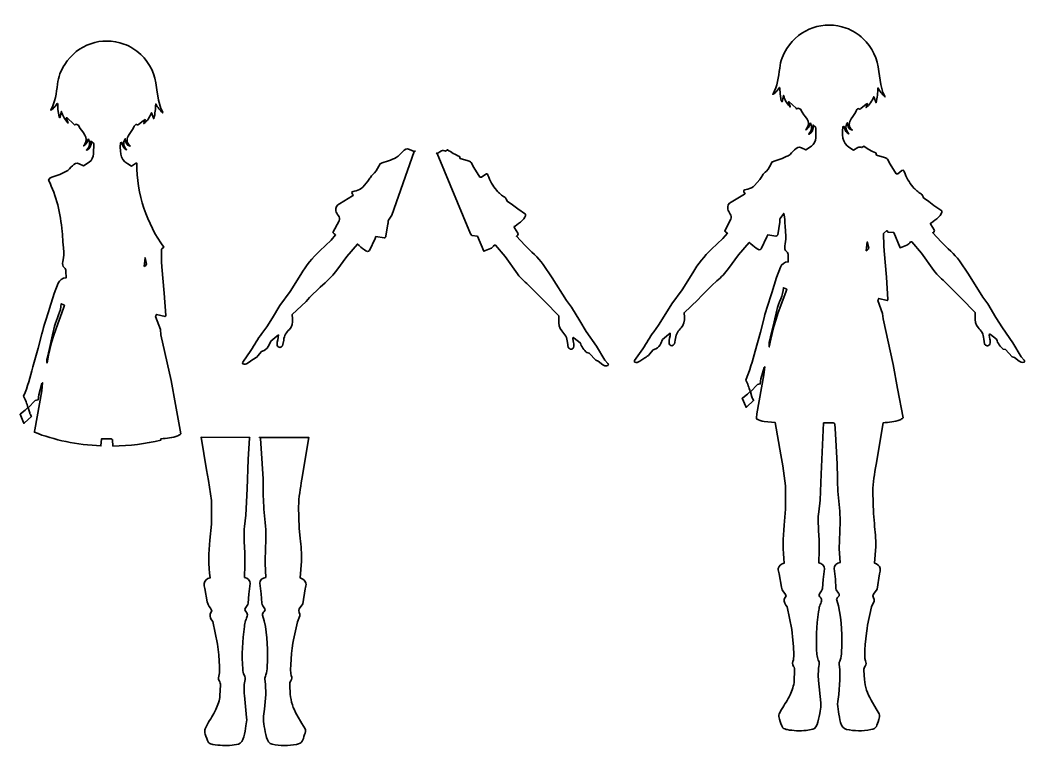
# Model space of a CAD drawing. Header units: millimetres. Extents: x 33.6 to 51, y 4.4 to 17.
import ezdxf

# ---------------------------------------------------------------- set-up
doc = ezdxf.new("R2010")
doc.units = ezdxf.units.MM
doc.header["$MEASUREMENT"] = 0
doc.layers.add('Layer 1', color=7, linetype='Continuous', lineweight=0)

msp = doc.modelspace()

# ---------------------------------------------------------------- linework, layer by layer
at = {"layer": 'Layer 1', "color": 250, "lineweight": 35, "true_color": 0x231f20}
for points in [[(45.86, 14.44)], [(44.687, 13.241)]]:
    msp.add_lwpolyline(points, dxfattribs=at)
for points, knots in [([(47.402, 5.501), (47.402, 5.501), (47.441, 5.115), (47.441, 5.115), (47.447, 5.062), (47.438, 5.023), (47.429, 4.972), (47.41, 4.869), (47.389, 4.675), (47.302, 4.659), (47.302, 4.659), (47.188, 4.637), (47.188, 4.637), (47.075, 4.627), (46.968, 4.632), (46.856, 4.651), (46.837, 4.654), (46.791, 4.668), (46.78, 4.684), (46.755, 4.725), (46.739, 4.783), (46.725, 4.831), (46.716, 4.86), (46.708, 4.899), (46.72, 4.923), (46.72, 4.923), (46.762, 5.003), (46.762, 5.003), (46.809, 5.091), (46.868, 5.164), (46.907, 5.256), (46.939, 5.332), (46.975, 5.415), (46.979, 5.499), (46.979, 5.499), (46.987, 5.677), (46.987, 5.677), (46.988, 5.697), (46.982, 5.734), (46.969, 5.749), (46.937, 5.786), (46.957, 5.822), (46.965, 5.863), (46.979, 5.937), (46.971, 6.018), (46.965, 6.093), (46.965, 6.093), (46.957, 6.206), (46.957, 6.206), (46.957, 6.206), (46.936, 6.388), (46.936, 6.388), (46.936, 6.388), (46.856, 6.781), (46.856, 6.781), (46.819, 6.817), (46.804, 6.867), (46.806, 6.916), (46.806, 6.916), (46.838, 6.971), (46.838, 6.971), (46.814, 7.037), (46.771, 7.048), (46.757, 7.125), (46.757, 7.125), (46.718, 7.354), (46.718, 7.354), (46.713, 7.382), (46.699, 7.419), (46.704, 7.445), (46.713, 7.498), (46.753, 7.527), (46.808, 7.54), (46.778, 7.762), (46.784, 7.976), (46.805, 8.197), (46.805, 8.197), (46.83, 8.474), (46.83, 8.474), (46.83, 8.474), (46.83, 8.881), (46.83, 8.881), (46.83, 8.881), (46.783, 9.228), (46.783, 9.228), (46.783, 9.228), (46.747, 9.417), (46.747, 9.417), (46.747, 9.417), (46.652, 9.979), (46.652, 9.979), (46.652, 9.979), (46.459, 10), (46.459, 10), (46.412, 10.005), (46.371, 10.022), (46.326, 10.041), (46.325, 10.071), (46.328, 10.099), (46.333, 10.128), (46.333, 10.128), (46.455, 10.809), (46.455, 10.809), (46.455, 10.809), (46.469, 10.948), (46.469, 10.948), (46.469, 10.948), (46.459, 10.933), (46.459, 10.933), (46.459, 10.933), (46.402, 10.737), (46.402, 10.737), (46.402, 10.737), (46.391, 10.649), (46.391, 10.649), (46.382, 10.649), (46.35, 10.646), (46.342, 10.638), (46.342, 10.638), (46.222, 10.513), (46.222, 10.513), (46.222, 10.513), (46.246, 10.423), (46.246, 10.423), (46.251, 10.406), (46.262, 10.385), (46.275, 10.361), (46.275, 10.361), (46.158, 10.254), (46.158, 10.254), (46.156, 10.25), (46.149, 10.24), (46.148, 10.242), (46.148, 10.242), (46.14, 10.259), (46.14, 10.259), (46.14, 10.259), (46.079, 10.401), (46.079, 10.401), (46.074, 10.395), (46.082, 10.404), (46.086, 10.408), (46.086, 10.408), (46.169, 10.473), (46.169, 10.473), (46.169, 10.473), (46.214, 10.517), (46.214, 10.517), (46.197, 10.587), (46.175, 10.65), (46.139, 10.715), (46.211, 10.877), (46.255, 11.047), (46.303, 11.22), (46.303, 11.22), (46.393, 11.546), (46.393, 11.546), (46.393, 11.546), (46.457, 11.797), (46.457, 11.797), (46.494, 11.946), (46.545, 12.086), (46.591, 12.232), (46.591, 12.232), (46.672, 12.493), (46.672, 12.493), (46.672, 12.493), (46.74, 12.674), (46.74, 12.674), (46.761, 12.73), (46.812, 12.765), (46.876, 12.766), (46.876, 12.766), (46.874, 12.884), (46.874, 12.884), (46.874, 12.906), (46.869, 12.925), (46.851, 12.939), (46.774, 13.002), (46.845, 13.075), (46.836, 13.211), (46.836, 13.211), (46.823, 13.389), (46.823, 13.389), (46.818, 13.463), (46.817, 13.528), (46.798, 13.607), (46.798, 13.607), (46.737, 13.518), (46.737, 13.518), (46.729, 13.506), (46.732, 13.47), (46.73, 13.455), (46.73, 13.455), (46.694, 13.238), (46.694, 13.238), (46.693, 13.229), (46.671, 13.21), (46.661, 13.212), (46.661, 13.212), (46.522, 13.235), (46.522, 13.235), (46.522, 13.235), (46.507, 13.202), (46.507, 13.202), (46.507, 13.202), (46.406, 12.995), (46.406, 12.995), (46.379, 12.938), (46.273, 13.037), (46.201, 13.104), (46.201, 13.104), (46.016, 12.891), (46.016, 12.891), (46.016, 12.891), (45.84, 12.65), (45.84, 12.65), (45.782, 12.57), (45.713, 12.502), (45.64, 12.435), (45.64, 12.435), (45.553, 12.355), (45.553, 12.355), (45.553, 12.355), (45.371, 12.177), (45.371, 12.177), (45.371, 12.177), (45.309, 12.11), (45.309, 12.11), (45.309, 12.11), (45.071, 11.883), (45.071, 11.883), (45.071, 11.883), (45.077, 11.808), (45.077, 11.808), (45.082, 11.744), (45.068, 11.668), (45.021, 11.623), (44.967, 11.571), (44.931, 11.517), (44.922, 11.439), (44.922, 11.439), (44.901, 11.342), (44.901, 11.342), (44.899, 11.328), (44.87, 11.311), (44.856, 11.311), (44.84, 11.31), (44.812, 11.332), (44.81, 11.349), (44.802, 11.426), (44.836, 11.462), (44.829, 11.528), (44.829, 11.528), (44.766, 11.478), (44.766, 11.478), (44.766, 11.478), (44.696, 11.42), (44.696, 11.42), (44.696, 11.42), (44.669, 11.353), (44.669, 11.353), (44.654, 11.316), (44.615, 11.282), (44.583, 11.256), (44.583, 11.256), (44.535, 11.239), (44.535, 11.239), (44.535, 11.239), (44.473, 11.163), (44.473, 11.163), (44.448, 11.132), (44.419, 11.122), (44.387, 11.101), (44.387, 11.101), (44.303, 11.044), (44.303, 11.044), (44.27, 11.022), (44.241, 11.01), (44.212, 11.028), (44.206, 11.031), (44.208, 11.051), (44.213, 11.058), (44.213, 11.058), (44.352, 11.256), (44.352, 11.256), (44.421, 11.355), (44.471, 11.459), (44.543, 11.554), (44.543, 11.554), (44.627, 11.666), (44.627, 11.666), (44.627, 11.666), (44.725, 11.826), (44.725, 11.826), (44.725, 11.826), (44.856, 12.037), (44.856, 12.037), (44.856, 12.037), (45.035, 12.282), (45.035, 12.282), (45.035, 12.282), (45.219, 12.579), (45.219, 12.579), (45.312, 12.731), (45.419, 12.865), (45.548, 12.988), (45.548, 12.988), (45.743, 13.173), (45.743, 13.173), (45.743, 13.173), (45.821, 13.263), (45.821, 13.263), (45.802, 13.277), (45.786, 13.292), (45.776, 13.306), (45.776, 13.306), (45.881, 13.507), (45.881, 13.507), (45.915, 13.573), (45.837, 13.62), (45.827, 13.684), (45.818, 13.739), (45.843, 13.779), (45.887, 13.805), (45.887, 13.805), (46.117, 13.943), (46.117, 13.943), (46.12, 13.945), (46.129, 13.954), (46.127, 13.957), (46.127, 13.957), (46.114, 13.97), (46.114, 13.97), (46.109, 13.975), (46.103, 13.993), (46.104, 14.001), (46.107, 14.033), (46.23, 14.017), (46.292, 14.091), (46.292, 14.091), (46.381, 14.197), (46.381, 14.197), (46.397, 14.216), (46.416, 14.24), (46.426, 14.262), (46.444, 14.299), (46.47, 14.312), (46.498, 14.339), (46.54, 14.381), (46.563, 14.448), (46.594, 14.499), (46.691, 14.533), (46.783, 14.562), (46.874, 14.609), (46.967, 14.657), (47.006, 14.792), (47.104, 14.745), (47.104, 14.745), (47.181, 14.708), (47.181, 14.708), (47.181, 14.708), (47.279, 14.776), (47.279, 14.776), (47.324, 14.808), (47.35, 14.866), (47.352, 14.921), (47.352, 14.921), (47.357, 15.098), (47.357, 15.098), (47.357, 15.098), (47.308, 15.14), (47.308, 15.14), (47.323, 15.066), (47.283, 15), (47.238, 14.984), (47.238, 14.984), (47.231, 14.982), (47.231, 14.982), (47.228, 14.981), (47.235, 14.988), (47.241, 14.994), (47.288, 15.047), (47.292, 15.085), (47.27, 15.167), (47.263, 15.18), (47.248, 15.169), (47.252, 15.156), (47.241, 15.109), (47.216, 15.077), (47.182, 15.056), (47.182, 15.056), (47.195, 15.077), (47.195, 15.077), (47.285, 15.216), (47.159, 15.268), (47.09, 15.417), (47.09, 15.417), (47.043, 15.435), (47.043, 15.435), (47.043, 15.435), (47.026, 15.417), (47.026, 15.417), (47.026, 15.417), (47.012, 15.432), (47.012, 15.432), (47.012, 15.432), (46.887, 15.548), (46.887, 15.548), (46.894, 15.551), (46.882, 15.545), (46.879, 15.543), (46.879, 15.543), (46.886, 15.526), (46.886, 15.526), (46.886, 15.526), (46.891, 15.512), (46.891, 15.512), (46.891, 15.512), (46.896, 15.499), (46.896, 15.499), (46.896, 15.499), (46.91, 15.463), (46.91, 15.463), (46.909, 15.449), (46.906, 15.448), (46.902, 15.462), (46.849, 15.521), (46.817, 15.578), (46.795, 15.655), (46.795, 15.655), (46.776, 15.565), (46.776, 15.565), (46.776, 15.565), (46.772, 15.547), (46.772, 15.547), (46.771, 15.544), (46.765, 15.546), (46.763, 15.548), (46.763, 15.548), (46.756, 15.559), (46.756, 15.559), (46.756, 15.559), (46.735, 15.685), (46.735, 15.685), (46.735, 15.685), (46.733, 15.781), (46.733, 15.781), (46.731, 15.785), (46.723, 15.794), (46.723, 15.794), (46.723, 15.794), (46.714, 15.775), (46.714, 15.775), (46.714, 15.775), (46.685, 15.741), (46.685, 15.741), (46.685, 15.741), (46.676, 15.731), (46.676, 15.731), (46.676, 15.731), (46.668, 15.721), (46.668, 15.721), (46.668, 15.721), (46.658, 15.711), (46.658, 15.711), (46.658, 15.711), (46.626, 15.681), (46.626, 15.681), (46.624, 15.68), (46.618, 15.679), (46.608, 15.677), (46.599, 15.67), (46.602, 15.672), (46.615, 15.683), (46.687, 15.807), (46.71, 15.977), (46.728, 16.125), (46.743, 16.253), (46.784, 16.361), (46.853, 16.47), (47.075, 16.819), (47.492, 16.962), (47.88, 16.823), (47.992, 16.784), (48.084, 16.722), (48.171, 16.642), (48.334, 16.492), (48.425, 16.291), (48.445, 16.07), (48.445, 16.07), (48.48, 15.847), (48.48, 15.847), (48.48, 15.847), (48.518, 15.707), (48.518, 15.707), (48.518, 15.707), (48.553, 15.64), (48.553, 15.64), (48.553, 15.64), (48.551, 15.628), (48.551, 15.628), (48.505, 15.674), (48.469, 15.722), (48.431, 15.785), (48.428, 15.7), (48.423, 15.619), (48.398, 15.528), (48.398, 15.528), (48.36, 15.632), (48.36, 15.632), (48.328, 15.557), (48.287, 15.492), (48.225, 15.443), (48.225, 15.443), (48.249, 15.513), (48.249, 15.513), (48.249, 15.513), (48.228, 15.502), (48.228, 15.502), (48.228, 15.502), (48.133, 15.428), (48.133, 15.428), (48.133, 15.428), (48.121, 15.419), (48.121, 15.419), (48.118, 15.416), (48.112, 15.42), (48.099, 15.425), (48.087, 15.429), (48.067, 15.415), (48.06, 15.4), (48.034, 15.344), (48.005, 15.299), (47.969, 15.251), (47.922, 15.188), (47.921, 15.114), (47.976, 15.065), (47.976, 15.065), (47.988, 15.053), (47.988, 15.053), (47.917, 15.059), (47.911, 15.12), (47.903, 15.181), (47.852, 15.118), (47.879, 15.04), (47.925, 14.988), (47.883, 15.002), (47.86, 15.048), (47.852, 15.093), (47.852, 15.093), (47.848, 15.113), (47.848, 15.113), (47.847, 15.119), (47.833, 15.113), (47.82, 15.107), (47.808, 14.899), (47.821, 14.804), (48.008, 14.706), (48.008, 14.706), (48.081, 14.752), (48.081, 14.752), (48.098, 14.763), (48.138, 14.757), (48.154, 14.75), (48.154, 14.75), (48.186, 14.772), (48.186, 14.772), (48.253, 14.727), (48.318, 14.689), (48.393, 14.657), (48.393, 14.657), (48.409, 14.619), (48.409, 14.619), (48.409, 14.619), (48.547, 14.578), (48.547, 14.578), (48.564, 14.574), (48.589, 14.562), (48.596, 14.55), (48.596, 14.55), (48.642, 14.464), (48.642, 14.464), (48.642, 14.464), (48.748, 14.297), (48.748, 14.297), (48.748, 14.297), (48.774, 14.294), (48.774, 14.294), (48.774, 14.294), (48.848, 14.351), (48.848, 14.351), (48.852, 14.354), (48.869, 14.358), (48.873, 14.355), (48.878, 14.351), (48.886, 14.339), (48.888, 14.332), (48.921, 14.231), (48.973, 14.147), (49.039, 14.066), (49.08, 14.017), (49.124, 13.979), (49.181, 13.947), (49.198, 13.937), (49.212, 13.897), (49.22, 13.878), (49.22, 13.878), (49.314, 13.815), (49.314, 13.815), (49.314, 13.815), (49.403, 13.745), (49.403, 13.745), (49.403, 13.745), (49.541, 13.652), (49.541, 13.652), (49.555, 13.591), (49.43, 13.492), (49.358, 13.447), (49.358, 13.447), (49.342, 13.438), (49.342, 13.438), (49.338, 13.435), (49.344, 13.42), (49.348, 13.415), (49.348, 13.415), (49.408, 13.324), (49.408, 13.324), (49.418, 13.308), (49.407, 13.286), (49.381, 13.272), (49.381, 13.272), (49.528, 13.114), (49.528, 13.114), (49.634, 13.002), (49.756, 12.91), (49.843, 12.783), (49.843, 12.783), (50, 12.552), (50, 12.552), (50, 12.552), (50.25, 12.155), (50.25, 12.155), (50.25, 12.155), (50.337, 12.039), (50.337, 12.039), (50.337, 12.039), (50.478, 11.801), (50.478, 11.801), (50.478, 11.801), (50.593, 11.62), (50.593, 11.62), (50.593, 11.62), (50.768, 11.361), (50.768, 11.361), (50.768, 11.361), (50.917, 11.121), (50.917, 11.121), (50.917, 11.121), (50.965, 11.061), (50.965, 11.061), (50.969, 11.057), (50.974, 11.044), (50.975, 11.039), (50.979, 11.022), (50.923, 11.008), (50.878, 11.043), (50.878, 11.043), (50.797, 11.106), (50.797, 11.106), (50.797, 11.106), (50.757, 11.119), (50.757, 11.119), (50.757, 11.119), (50.643, 11.244), (50.643, 11.244), (50.643, 11.244), (50.601, 11.251), (50.601, 11.251), (50.552, 11.294), (50.507, 11.355), (50.489, 11.424), (50.489, 11.424), (50.384, 11.504), (50.384, 11.504), (50.384, 11.504), (50.37, 11.515), (50.37, 11.515), (50.367, 11.518), (50.357, 11.497), (50.358, 11.493), (50.358, 11.493), (50.372, 11.428), (50.372, 11.428), (50.379, 11.398), (50.381, 11.372), (50.372, 11.34), (50.368, 11.326), (50.339, 11.31), (50.325, 11.31), (50.311, 11.311), (50.284, 11.329), (50.281, 11.342), (50.281, 11.342), (50.265, 11.428), (50.265, 11.428), (50.262, 11.514), (50.224, 11.572), (50.167, 11.628), (50.118, 11.677), (50.116, 11.754), (50.116, 11.82), (50.116, 11.82), (50.117, 11.89), (50.117, 11.89), (50.117, 11.89), (49.873, 12.137), (49.873, 12.137), (49.873, 12.137), (49.621, 12.394), (49.621, 12.394), (49.547, 12.469), (49.463, 12.531), (49.401, 12.617), (49.401, 12.617), (49.184, 12.918), (49.184, 12.918), (49.184, 12.918), (49.019, 13.114), (49.019, 13.114), (49.019, 13.114), (48.998, 13.117), (48.998, 13.117), (48.977, 13.096), (48.952, 13.064), (48.93, 13.055), (48.93, 13.055), (48.816, 13.012), (48.816, 13.012), (48.816, 13.012), (48.705, 13.274), (48.705, 13.274), (48.705, 13.274), (48.608, 13.282), (48.608, 13.282), (48.608, 13.282), (48.585, 13.31), (48.585, 13.31), (48.585, 13.31), (48.53, 13.261), (48.53, 13.261), (48.53, 13.261), (48.532, 13.047), (48.532, 13.047), (48.532, 13.047), (48.538, 12.957), (48.538, 12.957), (48.538, 12.957), (48.578, 12.501), (48.578, 12.501), (48.578, 12.501), (48.605, 12.114), (48.605, 12.114), (48.605, 12.114), (48.592, 12.096), (48.592, 12.096), (48.592, 12.096), (48.444, 12.133), (48.444, 12.133), (48.444, 12.133), (48.428, 12.096), (48.428, 12.096), (48.428, 12.096), (48.513, 11.869), (48.513, 11.869), (48.513, 11.869), (48.522, 11.776), (48.522, 11.776), (48.522, 11.776), (48.698, 10.985), (48.698, 10.985), (48.698, 10.985), (48.773, 10.568), (48.773, 10.568), (48.773, 10.568), (48.866, 10.06), (48.866, 10.06), (48.852, 10.048), (48.832, 10.032), (48.816, 10.026), (48.719, 9.992), (48.622, 9.981), (48.522, 9.975), (48.522, 9.975), (48.398, 9.25), (48.398, 9.25), (48.371, 9.091), (48.347, 8.94), (48.341, 8.779), (48.341, 8.779), (48.352, 8.401), (48.352, 8.401), (48.352, 8.401), (48.369, 8.225), (48.369, 8.225), (48.382, 8.092), (48.4, 7.963), (48.392, 7.831), (48.392, 7.831), (48.372, 7.54), (48.372, 7.54), (48.416, 7.526), (48.458, 7.496), (48.471, 7.447), (48.477, 7.421), (48.462, 7.38), (48.458, 7.352), (48.458, 7.352), (48.417, 7.088), (48.417, 7.088), (48.417, 7.088), (48.353, 7.004), (48.353, 7.004), (48.321, 6.963), (48.382, 6.915), (48.366, 6.88), (48.366, 6.88), (48.321, 6.78), (48.321, 6.78), (48.321, 6.78), (48.253, 6.466), (48.253, 6.466), (48.225, 6.337), (48.183, 5.907), (48.215, 5.844), (48.232, 5.811), (48.23, 5.784), (48.207, 5.755), (48.189, 5.733), (48.186, 5.707), (48.188, 5.679), (48.188, 5.679), (48.198, 5.524), (48.198, 5.524), (48.207, 5.397), (48.249, 5.275), (48.313, 5.165), (48.313, 5.165), (48.401, 5.013), (48.401, 5.013), (48.401, 5.013), (48.454, 4.924), (48.454, 4.924), (48.469, 4.899), (48.456, 4.854), (48.446, 4.825), (48.41, 4.718), (48.416, 4.672), (48.307, 4.651), (48.164, 4.625), (48.026, 4.627), (47.884, 4.654), (47.783, 4.673), (47.766, 4.852), (47.747, 4.962), (47.737, 5.024), (47.725, 5.075), (47.734, 5.141), (47.734, 5.141), (47.751, 5.262), (47.751, 5.262), (47.751, 5.262), (47.773, 5.518), (47.773, 5.518), (47.773, 5.518), (47.769, 5.696), (47.769, 5.696), (47.769, 5.696), (47.757, 5.782), (47.757, 5.782), (47.753, 5.804), (47.766, 5.832), (47.776, 5.857), (47.794, 5.901), (47.796, 5.952), (47.799, 6.002), (47.814, 6.269), (47.804, 6.535), (47.749, 6.797), (47.749, 6.797), (47.716, 6.895), (47.716, 6.895), (47.71, 6.916), (47.728, 6.945), (47.744, 6.958), (47.798, 6.999), (47.709, 7.038), (47.704, 7.102), (47.704, 7.102), (47.693, 7.264), (47.693, 7.264), (47.693, 7.264), (47.67, 7.446), (47.67, 7.446), (47.663, 7.499), (47.723, 7.543), (47.774, 7.549), (47.774, 7.549), (47.761, 7.791), (47.761, 7.791), (47.761, 7.791), (47.771, 8.089), (47.771, 8.089), (47.776, 8.248), (47.778, 8.399), (47.758, 8.558), (47.738, 8.713), (47.732, 8.863), (47.729, 9.019), (47.729, 9.019), (47.725, 9.26), (47.725, 9.26), (47.725, 9.26), (47.694, 9.786), (47.694, 9.786), (47.694, 9.786), (47.682, 9.959), (47.682, 9.959), (47.682, 9.963), (47.663, 9.975), (47.656, 9.975), (47.656, 9.975), (47.49, 9.972), (47.49, 9.972), (47.49, 9.972), (47.468, 9.593), (47.468, 9.593), (47.468, 9.593), (47.449, 9.084), (47.449, 9.084), (47.449, 9.084), (47.428, 8.63), (47.428, 8.63), (47.428, 8.63), (47.404, 8.429), (47.404, 8.429), (47.391, 8.319), (47.396, 8.212), (47.403, 8.102), (47.403, 8.102), (47.412, 7.945), (47.412, 7.945), (47.412, 7.945), (47.412, 7.766), (47.412, 7.766), (47.412, 7.766), (47.404, 7.547), (47.404, 7.547), (47.457, 7.537), (47.509, 7.492), (47.503, 7.442), (47.503, 7.442), (47.479, 7.255), (47.479, 7.255), (47.479, 7.255), (47.468, 7.1), (47.468, 7.1), (47.464, 7.044), (47.376, 7.007), (47.426, 6.956), (47.479, 6.901), (47.445, 6.858), (47.422, 6.799), (47.411, 6.769), (47.408, 6.729), (47.403, 6.696), (47.366, 6.448), (47.355, 6.204), (47.374, 5.954), (47.377, 5.924), (47.383, 5.879), (47.396, 5.859), (47.423, 5.816), (47.416, 5.793), (47.408, 5.749), (47.394, 5.669), (47.394, 5.583), (47.402, 5.501)], [0, 0, 0, 0, 1, 1, 1, 2, 2, 2, 3, 3, 3, 4, 4, 4, 5, 5, 5, 6, 6, 6, 7, 7, 7, 8, 8, 8, 9, 9, 9, 10, 10, 10, 11, 11, 11, 12, 12, 12, 13, 13, 13, 14, 14, 14, 15, 15, 15, 16, 16, 16, 17, 17, 17, 18, 18, 18, 19, 19, 19, 20, 20, 20, 21, 21, 21, 22, 22, 22, 23, 23, 23, 24, 24, 24, 25, 25, 25, 26, 26, 26, 27, 27, 27, 28, 28, 28, 29, 29, 29, 30, 30, 30, 31, 31, 31, 32, 32, 32, 33, 33, 33, 34, 34, 34, 35, 35, 35, 36, 36, 36, 37, 37, 37, 38, 38, 38, 39, 39, 39, 40, 40, 40, 41, 41, 41, 42, 42, 42, 43, 43, 43, 44, 44, 44, 45, 45, 45, 46, 46, 46, 47, 47, 47, 48, 48, 48, 49, 49, 49, 50, 50, 50, 51, 51, 51, 52, 52, 52, 53, 53, 53, 54, 54, 54, 55, 55, 55, 56, 56, 56, 57, 57, 57, 58, 58, 58, 59, 59, 59, 60, 60, 60, 61, 61, 61, 62, 62, 62, 63, 63, 63, 64, 64, 64, 65, 65, 65, 66, 66, 66, 67, 67, 67, 68, 68, 68, 69, 69, 69, 70, 70, 70, 71, 71, 71, 72, 72, 72, 73, 73, 73, 74, 74, 74, 75, 75, 75, 76, 76, 76, 77, 77, 77, 78, 78, 78, 79, 79, 79, 80, 80, 80, 81, 81, 81, 82, 82, 82, 83, 83, 83, 84, 84, 84, 85, 85, 85, 86, 86, 86, 87, 87, 87, 88, 88, 88, 89, 89, 89, 90, 90, 90, 91, 91, 91, 92, 92, 92, 93, 93, 93, 94, 94, 94, 95, 95, 95, 96, 96, 96, 97, 97, 97, 98, 98, 98, 99, 99, 99, 100, 100, 100, 101, 101, 101, 102, 102, 102, 103, 103, 103, 104, 104, 104, 105, 105, 105, 106, 106, 106, 107, 107, 107, 108, 108, 108, 109, 109, 109, 110, 110, 110, 111, 111, 111, 112, 112, 112, 113, 113, 113, 114, 114, 114, 115, 115, 115, 116, 116, 116, 117, 117, 117, 118, 118, 118, 119, 119, 119, 120, 120, 120, 121, 121, 121, 122, 122, 122, 123, 123, 123, 124, 124, 124, 125, 125, 125, 126, 126, 126, 127, 127, 127, 128, 128, 128, 129, 129, 129, 130, 130, 130, 131, 131, 131, 132, 132, 132, 133, 133, 133, 134, 134, 134, 135, 135, 135, 136, 136, 136, 137, 137, 137, 138, 138, 138, 139, 139, 139, 140, 140, 140, 141, 141, 141, 142, 142, 142, 143, 143, 143, 144, 144, 144, 145, 145, 145, 146, 146, 146, 147, 147, 147, 148, 148, 148, 149, 149, 149, 150, 150, 150, 151, 151, 151, 152, 152, 152, 153, 153, 153, 154, 154, 154, 155, 155, 155, 156, 156, 156, 157, 157, 157, 158, 158, 158, 159, 159, 159, 160, 160, 160, 161, 161, 161, 162, 162, 162, 163, 163, 163, 164, 164, 164, 165, 165, 165, 166, 166, 166, 167, 167, 167, 168, 168, 168, 169, 169, 169, 170, 170, 170, 171, 171, 171, 172, 172, 172, 173, 173, 173, 174, 174, 174, 175, 175, 175, 176, 176, 176, 177, 177, 177, 178, 178, 178, 179, 179, 179, 180, 180, 180, 181, 181, 181, 182, 182, 182, 183, 183, 183, 184, 184, 184, 185, 185, 185, 186, 186, 186, 187, 187, 187, 188, 188, 188, 189, 189, 189, 190, 190, 190, 191, 191, 191, 192, 192, 192, 193, 193, 193, 194, 194, 194, 195, 195, 195, 196, 196, 196, 197, 197, 197, 198, 198, 198, 199, 199, 199, 200, 200, 200, 201, 201, 201, 202, 202, 202, 203, 203, 203, 204, 204, 204, 205, 205, 205, 206, 206, 206, 207, 207, 207, 208, 208, 208, 209, 209, 209, 210, 210, 210, 211, 211, 211, 212, 212, 212, 213, 213, 213, 214, 214, 214, 215, 215, 215, 216, 216, 216, 217, 217, 217, 218, 218, 218, 219, 219, 219, 220, 220, 220, 221, 221, 221, 222, 222, 222, 223, 223, 223, 224, 224, 224, 225, 225, 225, 226, 226, 226, 227, 227, 227, 228, 228, 228, 229, 229, 229, 230, 230, 230, 231, 231, 231, 232, 232, 232, 233, 233, 233, 234, 234, 234, 235, 235, 235, 236, 236, 236, 237, 237, 237, 238, 238, 238, 239, 239, 239, 240, 240, 240, 241, 241, 241, 242, 242, 242, 243, 243, 243, 244, 244, 244, 245, 245, 245, 246, 246, 246, 247, 247, 247, 248, 248, 248, 249, 249, 249, 250, 250, 250, 251, 251, 251, 252, 252, 252, 253, 253, 253, 254, 254, 254, 255, 255, 255, 256, 256, 256, 257, 257, 257, 258, 258, 258, 259, 259, 259, 260, 260, 260, 261, 261, 261, 262, 262, 262, 263, 263, 263, 264, 264, 264, 265, 265, 265, 266, 266, 266, 267, 267, 267, 268, 268, 268, 269, 269, 269, 270, 270, 270, 271, 271, 271, 272, 272, 272, 273, 273, 273, 274, 274, 274, 275, 275, 275, 276, 276, 276, 277, 277, 277, 278, 278, 278, 279, 279, 279, 280, 280, 280, 281, 281, 281, 282, 282, 282, 283, 283, 283, 284, 284, 284, 285, 285, 285, 286, 286, 286, 287, 287, 287, 288, 288, 288, 289, 289, 289, 290, 290, 290, 291, 291, 291, 292, 292, 292, 293, 293, 293, 294, 294, 294, 295, 295, 295, 296, 296, 296, 297, 297, 297, 298, 298, 298, 299, 299, 299, 300, 300, 300, 301, 301, 301, 302, 302, 302, 303, 303, 303, 304, 304, 304, 305, 305, 305, 306, 306, 306, 307, 307, 307, 308, 308, 308, 309, 309, 309, 310, 310, 310, 311, 311, 311, 312, 312, 312, 313, 313, 313, 314, 314, 314, 315, 315, 315, 316, 316, 316, 317, 317, 317, 318, 318, 318, 319, 319, 319, 320, 320, 320, 321, 321, 321, 322, 322, 322, 323, 323, 323, 324, 324, 324, 325, 325, 325, 326, 326, 326, 327, 327, 327, 328, 328, 328, 329, 329, 329, 329]), ([(36.251, 10.291), (36.251, 10.291), (36.176, 10.708), (36.176, 10.708), (36.176, 10.708), (36, 11.499), (36, 11.499), (36, 11.499), (35.991, 11.592), (35.991, 11.592), (35.991, 11.592), (35.906, 11.819), (35.906, 11.819), (35.906, 11.819), (35.921, 11.856), (35.921, 11.856), (35.921, 11.856), (36.07, 11.819), (36.07, 11.819), (36.07, 11.819), (36.082, 11.837), (36.082, 11.837), (36.082, 11.837), (36.055, 12.224), (36.055, 12.224), (36.055, 12.224), (36.015, 12.68), (36.015, 12.68), (36.015, 12.68), (36.01, 12.77), (36.01, 12.77), (36.01, 12.77), (36.008, 12.984), (36.008, 12.984), (36.008, 12.984), (36.017, 12.992), (36.017, 12.992), (36.017, 12.992), (36.049, 13.021), (36.049, 13.021), (35.754, 13.431), (35.581, 13.934), (35.581, 14.477), (35.581, 14.477), (35.581, 14.481), (35.581, 14.481), (35.572, 14.48), (35.564, 14.478), (35.559, 14.475), (35.559, 14.475), (35.486, 14.429), (35.486, 14.429), (35.299, 14.527), (35.286, 14.622), (35.298, 14.83), (35.311, 14.836), (35.325, 14.842), (35.326, 14.836), (35.326, 14.836), (35.329, 14.816), (35.329, 14.816), (35.338, 14.771), (35.36, 14.725), (35.403, 14.711), (35.357, 14.763), (35.33, 14.841), (35.381, 14.904), (35.389, 14.843), (35.395, 14.782), (35.466, 14.776), (35.466, 14.776), (35.454, 14.788), (35.454, 14.788), (35.398, 14.837), (35.399, 14.911), (35.447, 14.974), (35.483, 15.022), (35.512, 15.067), (35.538, 15.123), (35.545, 15.138), (35.565, 15.152), (35.576, 15.148), (35.59, 15.143), (35.596, 15.139), (35.599, 15.142), (35.599, 15.142), (35.611, 15.151), (35.611, 15.151), (35.611, 15.151), (35.691, 15.214), (35.691, 15.214), (35.691, 15.214), (35.706, 15.225), (35.706, 15.225), (35.706, 15.225), (35.727, 15.236), (35.727, 15.236), (35.727, 15.236), (35.702, 15.166), (35.702, 15.166), (35.765, 15.215), (35.806, 15.28), (35.837, 15.355), (35.837, 15.355), (35.875, 15.251), (35.875, 15.251), (35.901, 15.342), (35.906, 15.423), (35.908, 15.508), (35.947, 15.445), (35.982, 15.397), (36.029, 15.351), (36.029, 15.351), (36.03, 15.363), (36.03, 15.363), (36.03, 15.363), (35.996, 15.43), (35.996, 15.43), (35.996, 15.43), (35.958, 15.57), (35.958, 15.57), (35.958, 15.57), (35.93, 15.752), (35.93, 15.752), (35.93, 15.752), (35.923, 15.793), (35.923, 15.793), (35.903, 16.013), (35.811, 16.215), (35.648, 16.365), (35.562, 16.445), (35.469, 16.507), (35.358, 16.546), (34.97, 16.685), (34.553, 16.542), (34.331, 16.193), (34.262, 16.084), (34.22, 15.976), (34.205, 15.848), (34.188, 15.7), (34.164, 15.53), (34.093, 15.406), (34.09, 15.403), (34.087, 15.401), (34.085, 15.399), (34.096, 15.402), (34.102, 15.403), (34.103, 15.404), (34.103, 15.404), (34.135, 15.434), (34.135, 15.434), (34.135, 15.434), (34.146, 15.444), (34.146, 15.444), (34.146, 15.444), (34.154, 15.454), (34.154, 15.454), (34.154, 15.454), (34.163, 15.464), (34.163, 15.464), (34.163, 15.464), (34.191, 15.498), (34.191, 15.498), (34.191, 15.498), (34.201, 15.517), (34.201, 15.517), (34.201, 15.517), (34.208, 15.508), (34.211, 15.504), (34.211, 15.504), (34.212, 15.408), (34.212, 15.408), (34.212, 15.408), (34.234, 15.282), (34.234, 15.282), (34.234, 15.282), (34.241, 15.271), (34.241, 15.271), (34.242, 15.268), (34.249, 15.267), (34.25, 15.27), (34.25, 15.27), (34.253, 15.288), (34.253, 15.288), (34.253, 15.288), (34.273, 15.378), (34.273, 15.378), (34.295, 15.301), (34.327, 15.244), (34.38, 15.185), (34.384, 15.171), (34.387, 15.172), (34.388, 15.186), (34.388, 15.186), (34.374, 15.222), (34.374, 15.222), (34.374, 15.222), (34.369, 15.235), (34.369, 15.235), (34.369, 15.235), (34.364, 15.249), (34.364, 15.249), (34.364, 15.249), (34.357, 15.266), (34.357, 15.266), (34.358, 15.267), (34.363, 15.269), (34.365, 15.271), (34.365, 15.271), (34.49, 15.155), (34.49, 15.155), (34.49, 15.155), (34.504, 15.14), (34.504, 15.14), (34.504, 15.14), (34.521, 15.158), (34.521, 15.158), (34.521, 15.158), (34.568, 15.14), (34.568, 15.14), (34.636, 14.991), (34.763, 14.939), (34.673, 14.8), (34.673, 14.8), (34.659, 14.779), (34.659, 14.779), (34.694, 14.8), (34.719, 14.832), (34.729, 14.879), (34.726, 14.892), (34.741, 14.903), (34.748, 14.89), (34.77, 14.808), (34.766, 14.77), (34.719, 14.717), (34.713, 14.711), (34.705, 14.704), (34.709, 14.705), (34.709, 14.705), (34.716, 14.707), (34.716, 14.707), (34.761, 14.723), (34.8, 14.789), (34.786, 14.863), (34.786, 14.863), (34.835, 14.821), (34.835, 14.821), (34.835, 14.821), (34.829, 14.644), (34.829, 14.644), (34.828, 14.589), (34.802, 14.531), (34.757, 14.499), (34.757, 14.499), (34.659, 14.431), (34.659, 14.431), (34.659, 14.431), (34.582, 14.468), (34.582, 14.468), (34.484, 14.515), (34.444, 14.38), (34.352, 14.332), (34.261, 14.285), (34.169, 14.256), (34.072, 14.222), (34.065, 14.21), (34.058, 14.198), (34.052, 14.185), (34.182, 13.911), (34.263, 13.61), (34.284, 13.292), (34.284, 13.292), (34.284, 13.292), (34.284, 13.292), (34.295, 13.229), (34.297, 13.174), (34.301, 13.112), (34.301, 13.112), (34.308, 13.011), (34.308, 13.011), (34.308, 13.011), (34.313, 12.934), (34.313, 12.934), (34.323, 12.798), (34.252, 12.725), (34.329, 12.662), (34.347, 12.648), (34.352, 12.629), (34.352, 12.607), (34.352, 12.607), (34.354, 12.489), (34.354, 12.489), (34.29, 12.488), (34.239, 12.453), (34.218, 12.397), (34.218, 12.397), (34.15, 12.216), (34.15, 12.216), (34.15, 12.216), (34.069, 11.955), (34.069, 11.955), (34.023, 11.809), (33.972, 11.669), (33.934, 11.52), (33.934, 11.52), (33.87, 11.269), (33.87, 11.269), (33.87, 11.269), (33.781, 10.943), (33.781, 10.943), (33.733, 10.77), (33.688, 10.6), (33.617, 10.438), (33.653, 10.373), (33.675, 10.31), (33.692, 10.24), (33.692, 10.24), (33.646, 10.196), (33.646, 10.196), (33.646, 10.196), (33.563, 10.13), (33.563, 10.13), (33.562, 10.129), (33.559, 10.126), (33.557, 10.124), (33.557, 10.124), (33.618, 9.982), (33.618, 9.982), (33.618, 9.982), (33.626, 9.965), (33.626, 9.965), (33.627, 9.963), (33.633, 9.973), (33.635, 9.977), (33.635, 9.977), (33.753, 10.084), (33.753, 10.084), (33.74, 10.108), (33.729, 10.129), (33.724, 10.146), (33.724, 10.146), (33.7, 10.236), (33.7, 10.236), (33.7, 10.236), (33.82, 10.361), (33.82, 10.361), (33.827, 10.369), (33.859, 10.372), (33.868, 10.372), (33.868, 10.372), (33.88, 10.46), (33.88, 10.46), (33.88, 10.46), (33.936, 10.656), (33.936, 10.656), (33.936, 10.656), (33.947, 10.671), (33.947, 10.671), (33.947, 10.671), (33.932, 10.532), (33.932, 10.532), (33.932, 10.532), (33.811, 9.851), (33.811, 9.851), (33.809, 9.838), (33.807, 9.824), (33.805, 9.811), (34.148, 9.676), (34.541, 9.592), (34.96, 9.575), (34.96, 9.575), (34.967, 9.695), (34.967, 9.695), (34.967, 9.695), (35.134, 9.698), (35.134, 9.698), (35.141, 9.698), (35.16, 9.686), (35.16, 9.682), (35.16, 9.682), (35.167, 9.572), (35.167, 9.572), (35.457, 9.575), (35.736, 9.611), (35.995, 9.673), (35.995, 9.673), (36, 9.698), (36, 9.698), (36.049, 9.701), (36.098, 9.705), (36.147, 9.713), (36.196, 9.721), (36.245, 9.732), (36.294, 9.749), (36.305, 9.753), (36.318, 9.762), (36.33, 9.771), (36.335, 9.775), (36.339, 9.779), (36.343, 9.783), (36.343, 9.783), (36.251, 10.291), (36.251, 10.291)], [0, 0, 0, 0, 1, 1, 1, 2, 2, 2, 3, 3, 3, 4, 4, 4, 5, 5, 5, 6, 6, 6, 7, 7, 7, 8, 8, 8, 9, 9, 9, 10, 10, 10, 11, 11, 11, 12, 12, 12, 13, 13, 13, 14, 14, 14, 15, 15, 15, 16, 16, 16, 17, 17, 17, 18, 18, 18, 19, 19, 19, 20, 20, 20, 21, 21, 21, 22, 22, 22, 23, 23, 23, 24, 24, 24, 25, 25, 25, 26, 26, 26, 27, 27, 27, 28, 28, 28, 29, 29, 29, 30, 30, 30, 31, 31, 31, 32, 32, 32, 33, 33, 33, 34, 34, 34, 35, 35, 35, 36, 36, 36, 37, 37, 37, 38, 38, 38, 39, 39, 39, 40, 40, 40, 41, 41, 41, 42, 42, 42, 43, 43, 43, 44, 44, 44, 45, 45, 45, 46, 46, 46, 47, 47, 47, 48, 48, 48, 49, 49, 49, 50, 50, 50, 51, 51, 51, 52, 52, 52, 53, 53, 53, 54, 54, 54, 55, 55, 55, 56, 56, 56, 57, 57, 57, 58, 58, 58, 59, 59, 59, 60, 60, 60, 61, 61, 61, 62, 62, 62, 63, 63, 63, 64, 64, 64, 65, 65, 65, 66, 66, 66, 67, 67, 67, 68, 68, 68, 69, 69, 69, 70, 70, 70, 71, 71, 71, 72, 72, 72, 73, 73, 73, 74, 74, 74, 75, 75, 75, 76, 76, 76, 77, 77, 77, 78, 78, 78, 79, 79, 79, 80, 80, 80, 81, 81, 81, 82, 82, 82, 83, 83, 83, 84, 84, 84, 85, 85, 85, 86, 86, 86, 87, 87, 87, 88, 88, 88, 89, 89, 89, 90, 90, 90, 91, 91, 91, 92, 92, 92, 93, 93, 93, 94, 94, 94, 95, 95, 95, 96, 96, 96, 97, 97, 97, 98, 98, 98, 99, 99, 99, 100, 100, 100, 101, 101, 101, 102, 102, 102, 103, 103, 103, 104, 104, 104, 105, 105, 105, 106, 106, 106, 107, 107, 107, 108, 108, 108, 109, 109, 109, 110, 110, 110, 111, 111, 111, 112, 112, 112, 113, 113, 113, 114, 114, 114, 115, 115, 115, 116, 116, 116, 117, 117, 117, 118, 118, 118, 119, 119, 119, 120, 120, 120, 121, 121, 121, 122, 122, 122, 123, 123, 123, 124, 124, 124, 125, 125, 125, 126, 126, 126, 127, 127, 127, 128, 128, 128, 129, 129, 129, 130, 130, 130, 131, 131, 131, 132, 132, 132, 133, 133, 133, 134, 134, 134, 134]), ([(40.388, 14.679), (40.388, 14.679), (40.004, 13.578), (40.004, 13.578), (40.004, 13.578), (39.943, 13.489), (39.943, 13.489), (39.935, 13.477), (39.939, 13.441), (39.936, 13.426), (39.936, 13.426), (39.901, 13.21), (39.901, 13.21), (39.899, 13.2), (39.877, 13.181), (39.867, 13.183), (39.867, 13.183), (39.728, 13.206), (39.728, 13.206), (39.728, 13.206), (39.713, 13.173), (39.713, 13.173), (39.713, 13.173), (39.613, 12.966), (39.613, 12.966), (39.585, 12.909), (39.48, 13.008), (39.407, 13.075), (39.407, 13.075), (39.223, 12.862), (39.223, 12.862), (39.223, 12.862), (39.047, 12.621), (39.047, 12.621), (38.988, 12.541), (38.92, 12.473), (38.846, 12.406), (38.846, 12.406), (38.759, 12.326), (38.759, 12.326), (38.759, 12.326), (38.577, 12.148), (38.577, 12.148), (38.577, 12.148), (38.515, 12.081), (38.515, 12.081), (38.515, 12.081), (38.277, 11.854), (38.277, 11.854), (38.277, 11.854), (38.283, 11.779), (38.283, 11.779), (38.288, 11.715), (38.274, 11.639), (38.227, 11.594), (38.173, 11.542), (38.137, 11.488), (38.128, 11.41), (38.128, 11.41), (38.108, 11.313), (38.108, 11.313), (38.105, 11.299), (38.076, 11.282), (38.062, 11.282), (38.046, 11.281), (38.018, 11.303), (38.016, 11.32), (38.008, 11.397), (38.043, 11.433), (38.035, 11.499), (38.035, 11.499), (37.972, 11.449), (37.972, 11.449), (37.972, 11.449), (37.902, 11.391), (37.902, 11.391), (37.902, 11.391), (37.875, 11.325), (37.875, 11.325), (37.861, 11.287), (37.821, 11.253), (37.79, 11.227), (37.79, 11.227), (37.741, 11.211), (37.741, 11.211), (37.741, 11.211), (37.679, 11.134), (37.679, 11.134), (37.654, 11.103), (37.625, 11.093), (37.593, 11.072), (37.593, 11.072), (37.51, 11.015), (37.51, 11.015), (37.476, 10.993), (37.447, 10.981), (37.418, 10.999), (37.412, 11.002), (37.414, 11.022), (37.419, 11.029), (37.419, 11.029), (37.558, 11.227), (37.558, 11.227), (37.627, 11.326), (37.677, 11.43), (37.749, 11.525), (37.749, 11.525), (37.833, 11.637), (37.833, 11.637), (37.833, 11.637), (37.932, 11.797), (37.932, 11.797), (37.932, 11.797), (38.062, 12.008), (38.062, 12.008), (38.062, 12.008), (38.242, 12.253), (38.242, 12.253), (38.242, 12.253), (38.425, 12.55), (38.425, 12.55), (38.518, 12.702), (38.625, 12.836), (38.754, 12.959), (38.754, 12.959), (38.949, 13.144), (38.949, 13.144), (38.949, 13.144), (39.028, 13.234), (39.028, 13.234), (39.009, 13.248), (38.992, 13.263), (38.982, 13.277), (38.982, 13.277), (39.087, 13.478), (39.087, 13.478), (39.121, 13.544), (39.043, 13.591), (39.033, 13.655), (39.024, 13.71), (39.049, 13.75), (39.093, 13.776), (39.093, 13.776), (39.323, 13.914), (39.323, 13.914), (39.326, 13.916), (39.335, 13.925), (39.333, 13.928), (39.333, 13.928), (39.32, 13.941), (39.32, 13.941), (39.315, 13.946), (39.309, 13.964), (39.31, 13.972), (39.313, 14.004), (39.436, 13.988), (39.498, 14.062), (39.498, 14.062), (39.587, 14.168), (39.587, 14.168), (39.603, 14.188), (39.622, 14.211), (39.633, 14.233), (39.65, 14.27), (39.677, 14.283), (39.704, 14.31), (39.746, 14.352), (39.769, 14.419), (39.8, 14.47), (39.898, 14.504), (39.99, 14.533), (40.08, 14.58), (40.173, 14.628), (40.212, 14.763), (40.311, 14.716), (40.311, 14.716), (40.388, 14.679), (40.388, 14.679), (40.388, 14.679), (40.412, 14.696), (40.412, 14.696)], [0, 0, 0, 0, 1, 1, 1, 2, 2, 2, 3, 3, 3, 4, 4, 4, 5, 5, 5, 6, 6, 6, 7, 7, 7, 8, 8, 8, 9, 9, 9, 10, 10, 10, 11, 11, 11, 12, 12, 12, 13, 13, 13, 14, 14, 14, 15, 15, 15, 16, 16, 16, 17, 17, 17, 18, 18, 18, 19, 19, 19, 20, 20, 20, 21, 21, 21, 22, 22, 22, 23, 23, 23, 24, 24, 24, 25, 25, 25, 26, 26, 26, 27, 27, 27, 28, 28, 28, 29, 29, 29, 30, 30, 30, 31, 31, 31, 32, 32, 32, 33, 33, 33, 34, 34, 34, 35, 35, 35, 36, 36, 36, 37, 37, 37, 38, 38, 38, 39, 39, 39, 40, 40, 40, 41, 41, 41, 42, 42, 42, 43, 43, 43, 44, 44, 44, 45, 45, 45, 46, 46, 46, 47, 47, 47, 48, 48, 48, 49, 49, 49, 50, 50, 50, 51, 51, 51, 52, 52, 52, 53, 53, 53, 54, 54, 54, 55, 55, 55, 56, 56, 56, 57, 57, 57, 58, 58, 58, 59, 59, 59, 60, 60, 60, 60]), ([(40.79, 14.647), (40.79, 14.647), (41.366, 13.251), (41.366, 13.251), (41.366, 13.251), (41.39, 13.222), (41.39, 13.222), (41.39, 13.222), (41.487, 13.214), (41.487, 13.214), (41.487, 13.214), (41.597, 12.952), (41.597, 12.952), (41.597, 12.952), (41.712, 12.996), (41.712, 12.996), (41.734, 13.004), (41.759, 13.037), (41.779, 13.057), (41.779, 13.057), (41.801, 13.055), (41.801, 13.055), (41.801, 13.055), (41.966, 12.859), (41.966, 12.859), (41.966, 12.859), (42.183, 12.557), (42.183, 12.557), (42.244, 12.472), (42.329, 12.41), (42.403, 12.335), (42.403, 12.335), (42.654, 12.078), (42.654, 12.078), (42.654, 12.078), (42.899, 11.83), (42.899, 11.83), (42.899, 11.83), (42.898, 11.76), (42.898, 11.76), (42.898, 11.694), (42.9, 11.617), (42.948, 11.569), (43.005, 11.512), (43.043, 11.454), (43.047, 11.369), (43.047, 11.369), (43.063, 11.283), (43.063, 11.283), (43.066, 11.269), (43.093, 11.251), (43.107, 11.251), (43.121, 11.25), (43.15, 11.267), (43.154, 11.281), (43.163, 11.312), (43.16, 11.339), (43.154, 11.368), (43.154, 11.368), (43.139, 11.434), (43.139, 11.434), (43.138, 11.438), (43.148, 11.458), (43.151, 11.456), (43.151, 11.456), (43.166, 11.444), (43.166, 11.444), (43.166, 11.444), (43.27, 11.364), (43.27, 11.364), (43.288, 11.295), (43.334, 11.234), (43.383, 11.192), (43.383, 11.192), (43.425, 11.185), (43.425, 11.185), (43.425, 11.185), (43.539, 11.059), (43.539, 11.059), (43.539, 11.059), (43.579, 11.047), (43.579, 11.047), (43.579, 11.047), (43.66, 10.983), (43.66, 10.983), (43.705, 10.948), (43.761, 10.962), (43.757, 10.98), (43.756, 10.985), (43.751, 10.997), (43.747, 11.002), (43.747, 11.002), (43.698, 11.061), (43.698, 11.061), (43.698, 11.061), (43.549, 11.302), (43.549, 11.302), (43.549, 11.302), (43.375, 11.561), (43.375, 11.561), (43.375, 11.561), (43.26, 11.742), (43.26, 11.742), (43.26, 11.742), (43.118, 11.98), (43.118, 11.98), (43.118, 11.98), (43.032, 12.096), (43.032, 12.096), (43.032, 12.096), (42.781, 12.492), (42.781, 12.492), (42.781, 12.492), (42.625, 12.723), (42.625, 12.723), (42.538, 12.851), (42.415, 12.942), (42.31, 13.055), (42.31, 13.055), (42.163, 13.212), (42.163, 13.212), (42.189, 13.226), (42.2, 13.249), (42.19, 13.264), (42.19, 13.264), (42.13, 13.355), (42.13, 13.355), (42.126, 13.36), (42.12, 13.375), (42.124, 13.378), (42.124, 13.378), (42.14, 13.388), (42.14, 13.388), (42.211, 13.432), (42.336, 13.531), (42.323, 13.592), (42.323, 13.592), (42.185, 13.686), (42.185, 13.686), (42.185, 13.686), (42.095, 13.756), (42.095, 13.756), (42.095, 13.756), (42.002, 13.819), (42.002, 13.819), (41.994, 13.837), (41.98, 13.878), (41.962, 13.888), (41.906, 13.919), (41.861, 13.958), (41.821, 14.007), (41.755, 14.087), (41.703, 14.172), (41.67, 14.273), (41.668, 14.28), (41.659, 14.292), (41.655, 14.296), (41.651, 14.299), (41.634, 14.294), (41.63, 14.291), (41.63, 14.291), (41.556, 14.235), (41.556, 14.235), (41.556, 14.235), (41.53, 14.238), (41.53, 14.238), (41.53, 14.238), (41.424, 14.405), (41.424, 14.405), (41.424, 14.405), (41.377, 14.491), (41.377, 14.491), (41.371, 14.503), (41.345, 14.514), (41.329, 14.519), (41.329, 14.519), (41.19, 14.559), (41.19, 14.559), (41.19, 14.559), (41.175, 14.597), (41.175, 14.597), (41.1, 14.629), (41.035, 14.667), (40.968, 14.713), (40.968, 14.713), (40.936, 14.69), (40.936, 14.69), (40.92, 14.697), (40.88, 14.703), (40.863, 14.693), (40.863, 14.693), (40.79, 14.647), (40.79, 14.647), (40.783, 14.651), (40.776, 14.654), (40.769, 14.658)], [0, 0, 0, 0, 1, 1, 1, 2, 2, 2, 3, 3, 3, 4, 4, 4, 5, 5, 5, 6, 6, 6, 7, 7, 7, 8, 8, 8, 9, 9, 9, 10, 10, 10, 11, 11, 11, 12, 12, 12, 13, 13, 13, 14, 14, 14, 15, 15, 15, 16, 16, 16, 17, 17, 17, 18, 18, 18, 19, 19, 19, 20, 20, 20, 21, 21, 21, 22, 22, 22, 23, 23, 23, 24, 24, 24, 25, 25, 25, 26, 26, 26, 27, 27, 27, 28, 28, 28, 29, 29, 29, 30, 30, 30, 31, 31, 31, 32, 32, 32, 33, 33, 33, 34, 34, 34, 35, 35, 35, 36, 36, 36, 37, 37, 37, 38, 38, 38, 39, 39, 39, 40, 40, 40, 41, 41, 41, 42, 42, 42, 43, 43, 43, 44, 44, 44, 45, 45, 45, 46, 46, 46, 47, 47, 47, 48, 48, 48, 49, 49, 49, 50, 50, 50, 51, 51, 51, 52, 52, 52, 53, 53, 53, 54, 54, 54, 55, 55, 55, 56, 56, 56, 57, 57, 57, 58, 58, 58, 59, 59, 59, 60, 60, 60, 61, 61, 61, 62, 62, 62, 63, 63, 63, 64, 64, 64, 65, 65, 65, 65]), ([(48.271, 13.003), (48.271, 13.003), (48.246, 13.114), (48.246, 13.114), (48.246, 13.114), (48.229, 12.961), (48.229, 12.961), (48.244, 12.965), (48.275, 12.99), (48.271, 13.003)], [0, 0, 0, 0, 1, 1, 1, 2, 2, 2, 3, 3, 3, 3]), ([(35.706, 12.684), (35.706, 12.684), (35.724, 12.837), (35.724, 12.837), (35.724, 12.837), (35.749, 12.726), (35.749, 12.726), (35.752, 12.713), (35.722, 12.688), (35.706, 12.684)], [0, 0, 0, 0, 1, 1, 1, 2, 2, 2, 3, 3, 3, 3]), ([(46.575, 11.425), (46.575, 11.425), (46.625, 11.643), (46.625, 11.643), (46.625, 11.643), (46.659, 11.757), (46.659, 11.757), (46.659, 11.757), (46.703, 11.889), (46.703, 11.889), (46.703, 11.889), (46.834, 12.239), (46.834, 12.239), (46.834, 12.239), (46.849, 12.292), (46.849, 12.292), (46.849, 12.292), (46.793, 12.318), (46.793, 12.318), (46.789, 12.252), (46.773, 12.183), (46.746, 12.123), (46.688, 11.995), (46.663, 11.865), (46.631, 11.728), (46.631, 11.728), (46.587, 11.542), (46.587, 11.542), (46.587, 11.542), (46.548, 11.368), (46.548, 11.368), (46.543, 11.345), (46.543, 11.316), (46.546, 11.291), (46.546, 11.291), (46.575, 11.425), (46.575, 11.425)], [0, 0, 0, 0, 1, 1, 1, 2, 2, 2, 3, 3, 3, 4, 4, 4, 5, 5, 5, 6, 6, 6, 7, 7, 7, 8, 8, 8, 9, 9, 9, 10, 10, 10, 11, 11, 11, 12, 12, 12, 12]), ([(34.327, 12.015), (34.327, 12.015), (34.312, 11.962), (34.312, 11.962), (34.312, 11.962), (34.181, 11.612), (34.181, 11.612), (34.181, 11.612), (34.137, 11.48), (34.137, 11.48), (34.137, 11.48), (34.103, 11.366), (34.103, 11.366), (34.103, 11.366), (34.052, 11.148), (34.052, 11.148), (34.052, 11.148), (34.024, 11.014), (34.024, 11.014), (34.021, 11.039), (34.021, 11.068), (34.026, 11.091), (34.026, 11.091), (34.065, 11.265), (34.065, 11.265), (34.065, 11.265), (34.109, 11.451), (34.109, 11.451), (34.141, 11.587), (34.166, 11.718), (34.223, 11.846), (34.25, 11.906), (34.266, 11.975), (34.271, 12.041), (34.271, 12.041), (34.327, 12.015), (34.327, 12.015)], [0, 0, 0, 0, 1, 1, 1, 2, 2, 2, 3, 3, 3, 4, 4, 4, 5, 5, 5, 6, 6, 6, 7, 7, 7, 8, 8, 8, 9, 9, 9, 10, 10, 10, 11, 11, 11, 12, 12, 12, 12]), ([(34.312, 11.962), (34.312, 11.962), (34.181, 11.612), (34.181, 11.612), (34.181, 11.612), (34.137, 11.48), (34.137, 11.48), (34.137, 11.48), (34.103, 11.366), (34.103, 11.366), (34.103, 11.366), (34.052, 11.148), (34.052, 11.148), (34.052, 11.148), (34.024, 11.014), (34.024, 11.014), (34.021, 11.039), (34.021, 11.068), (34.026, 11.091), (34.026, 11.091), (34.065, 11.265), (34.065, 11.265), (34.065, 11.265), (34.109, 11.451), (34.109, 11.451), (34.141, 11.587), (34.166, 11.718), (34.223, 11.846), (34.25, 11.906), (34.266, 11.975), (34.271, 12.041), (34.271, 12.041), (34.327, 12.015), (34.327, 12.015), (34.327, 12.015), (34.312, 11.962), (34.312, 11.962)], [0, 0, 0, 0, 1, 1, 1, 2, 2, 2, 3, 3, 3, 4, 4, 4, 5, 5, 5, 6, 6, 6, 7, 7, 7, 8, 8, 8, 9, 9, 9, 10, 10, 10, 11, 11, 11, 12, 12, 12, 12]), ([(37.448, 7.29), (37.448, 7.29), (37.455, 7.51), (37.455, 7.51), (37.455, 7.51), (37.456, 7.689), (37.456, 7.689), (37.456, 7.689), (37.447, 7.846), (37.447, 7.846), (37.44, 7.956), (37.435, 8.063), (37.448, 8.173), (37.448, 8.173), (37.472, 8.374), (37.472, 8.374), (37.472, 8.374), (37.492, 8.827), (37.492, 8.827), (37.492, 8.827), (37.512, 9.337), (37.512, 9.337), (37.512, 9.337), (37.533, 9.715), (37.533, 9.715), (37.533, 9.715), (37.54, 9.715), (37.54, 9.715), (37.539, 9.717), (37.538, 9.719), (37.537, 9.721), (37.537, 9.721), (36.695, 9.723), (36.695, 9.723), (36.695, 9.723), (36.791, 9.161), (36.791, 9.161), (36.791, 9.161), (36.826, 8.972), (36.826, 8.972), (36.826, 8.972), (36.874, 8.625), (36.874, 8.625), (36.874, 8.625), (36.874, 8.218), (36.874, 8.218), (36.874, 8.218), (36.848, 7.941), (36.848, 7.941), (36.828, 7.719), (36.822, 7.506), (36.852, 7.284), (36.797, 7.271), (36.757, 7.241), (36.748, 7.189), (36.743, 7.162), (36.757, 7.126), (36.762, 7.098), (36.762, 7.098), (36.801, 6.869), (36.801, 6.869), (36.814, 6.792), (36.858, 6.781), (36.882, 6.715), (36.882, 6.715), (36.85, 6.66), (36.85, 6.66), (36.848, 6.61), (36.863, 6.561), (36.9, 6.525), (36.9, 6.525), (36.98, 6.132), (36.98, 6.132), (36.98, 6.132), (37.001, 5.95), (37.001, 5.95), (37.001, 5.95), (37.009, 5.837), (37.009, 5.837), (37.015, 5.762), (37.023, 5.68), (37.009, 5.607), (37.001, 5.566), (36.981, 5.53), (37.013, 5.493), (37.026, 5.478), (37.032, 5.441), (37.031, 5.42), (37.031, 5.42), (37.023, 5.242), (37.023, 5.242), (37.019, 5.159), (36.983, 5.076), (36.951, 5), (36.912, 4.908), (36.852, 4.834), (36.806, 4.747), (36.806, 4.747), (36.764, 4.667), (36.764, 4.667), (36.751, 4.643), (36.76, 4.604), (36.769, 4.575), (36.783, 4.527), (36.799, 4.469), (36.824, 4.428), (36.835, 4.412), (36.88, 4.398), (36.9, 4.395), (37.012, 4.375), (37.119, 4.371), (37.232, 4.381), (37.232, 4.381), (37.346, 4.402), (37.346, 4.402), (37.433, 4.419), (37.453, 4.612), (37.473, 4.716), (37.482, 4.767), (37.49, 4.806), (37.485, 4.859), (37.485, 4.859), (37.446, 5.245), (37.446, 5.245), (37.438, 5.327), (37.438, 5.413), (37.452, 5.493), (37.46, 5.537), (37.466, 5.56), (37.44, 5.603), (37.427, 5.623), (37.42, 5.668), (37.418, 5.698), (37.399, 5.948), (37.41, 6.192), (37.447, 6.439), (37.452, 6.473), (37.454, 6.512), (37.466, 6.543), (37.489, 6.602), (37.523, 6.644), (37.47, 6.7), (37.42, 6.751), (37.508, 6.788), (37.512, 6.844), (37.512, 6.844), (37.523, 6.999), (37.523, 6.999), (37.523, 6.999), (37.547, 7.186), (37.547, 7.186), (37.553, 7.236), (37.5, 7.281), (37.448, 7.29)], [0, 0, 0, 0, 1, 1, 1, 2, 2, 2, 3, 3, 3, 4, 4, 4, 5, 5, 5, 6, 6, 6, 7, 7, 7, 8, 8, 8, 9, 9, 9, 10, 10, 10, 11, 11, 11, 12, 12, 12, 13, 13, 13, 14, 14, 14, 15, 15, 15, 16, 16, 16, 17, 17, 17, 18, 18, 18, 19, 19, 19, 20, 20, 20, 21, 21, 21, 22, 22, 22, 23, 23, 23, 24, 24, 24, 25, 25, 25, 26, 26, 26, 27, 27, 27, 28, 28, 28, 29, 29, 29, 30, 30, 30, 31, 31, 31, 32, 32, 32, 33, 33, 33, 34, 34, 34, 35, 35, 35, 36, 36, 36, 37, 37, 37, 38, 38, 38, 39, 39, 39, 40, 40, 40, 41, 41, 41, 42, 42, 42, 43, 43, 43, 44, 44, 44, 45, 45, 45, 46, 46, 46, 47, 47, 47, 48, 48, 48, 49, 49, 49, 50, 50, 50, 51, 51, 51, 51]), ([(38.461, 6.832), (38.461, 6.832), (38.501, 7.096), (38.501, 7.096), (38.506, 7.124), (38.521, 7.165), (38.514, 7.19), (38.502, 7.24), (38.46, 7.269), (38.416, 7.284), (38.416, 7.284), (38.435, 7.574), (38.435, 7.574), (38.444, 7.706), (38.426, 7.836), (38.413, 7.968), (38.413, 7.968), (38.395, 8.145), (38.395, 8.145), (38.395, 8.145), (38.385, 8.523), (38.385, 8.523), (38.391, 8.684), (38.415, 8.835), (38.442, 8.994), (38.442, 8.994), (38.566, 9.719), (38.566, 9.719), (38.566, 9.719), (37.708, 9.721), (37.708, 9.721), (37.708, 9.719), (37.707, 9.718), (37.707, 9.717), (37.715, 9.714), (37.726, 9.706), (37.726, 9.702), (37.726, 9.702), (37.738, 9.53), (37.738, 9.53), (37.738, 9.53), (37.769, 9.004), (37.769, 9.004), (37.769, 9.004), (37.773, 8.763), (37.773, 8.763), (37.776, 8.607), (37.781, 8.457), (37.801, 8.302), (37.822, 8.143), (37.82, 7.992), (37.815, 7.833), (37.815, 7.833), (37.804, 7.535), (37.804, 7.535), (37.804, 7.535), (37.818, 7.293), (37.818, 7.293), (37.767, 7.287), (37.707, 7.243), (37.714, 7.19), (37.714, 7.19), (37.736, 7.008), (37.736, 7.008), (37.736, 7.008), (37.748, 6.846), (37.748, 6.846), (37.753, 6.782), (37.841, 6.742), (37.788, 6.701), (37.772, 6.689), (37.754, 6.659), (37.76, 6.639), (37.76, 6.639), (37.792, 6.54), (37.792, 6.54), (37.848, 6.278), (37.858, 6.013), (37.842, 5.746), (37.84, 5.696), (37.837, 5.644), (37.82, 5.601), (37.81, 5.575), (37.797, 5.548), (37.801, 5.525), (37.801, 5.525), (37.813, 5.44), (37.813, 5.44), (37.813, 5.44), (37.817, 5.262), (37.817, 5.262), (37.817, 5.262), (37.795, 5.006), (37.795, 5.006), (37.795, 5.006), (37.778, 4.885), (37.778, 4.885), (37.769, 4.819), (37.781, 4.768), (37.791, 4.706), (37.809, 4.596), (37.827, 4.416), (37.928, 4.397), (38.07, 4.371), (38.208, 4.369), (38.351, 4.395), (38.46, 4.415), (38.454, 4.462), (38.49, 4.568), (38.5, 4.597), (38.513, 4.643), (38.498, 4.668), (38.498, 4.668), (38.445, 4.757), (38.445, 4.757), (38.445, 4.757), (38.356, 4.909), (38.356, 4.909), (38.293, 5.019), (38.251, 5.141), (38.242, 5.267), (38.242, 5.267), (38.232, 5.423), (38.232, 5.423), (38.23, 5.451), (38.233, 5.477), (38.251, 5.499), (38.273, 5.527), (38.275, 5.555), (38.259, 5.588), (38.227, 5.651), (38.269, 6.081), (38.297, 6.21), (38.297, 6.21), (38.365, 6.524), (38.365, 6.524), (38.365, 6.524), (38.41, 6.623), (38.41, 6.623), (38.426, 6.659), (38.365, 6.707), (38.396, 6.748), (38.396, 6.748), (38.461, 6.832), (38.461, 6.832)], [0, 0, 0, 0, 1, 1, 1, 2, 2, 2, 3, 3, 3, 4, 4, 4, 5, 5, 5, 6, 6, 6, 7, 7, 7, 8, 8, 8, 9, 9, 9, 10, 10, 10, 11, 11, 11, 12, 12, 12, 13, 13, 13, 14, 14, 14, 15, 15, 15, 16, 16, 16, 17, 17, 17, 18, 18, 18, 19, 19, 19, 20, 20, 20, 21, 21, 21, 22, 22, 22, 23, 23, 23, 24, 24, 24, 25, 25, 25, 26, 26, 26, 27, 27, 27, 28, 28, 28, 29, 29, 29, 30, 30, 30, 31, 31, 31, 32, 32, 32, 33, 33, 33, 34, 34, 34, 35, 35, 35, 36, 36, 36, 37, 37, 37, 38, 38, 38, 39, 39, 39, 40, 40, 40, 41, 41, 41, 42, 42, 42, 43, 43, 43, 44, 44, 44, 45, 45, 45, 46, 46, 46, 47, 47, 47, 48, 48, 48, 48])]:
    msp.add_open_spline(points, degree=3, knots=knots, dxfattribs=at)

doc.saveas('drawing.dxf')
